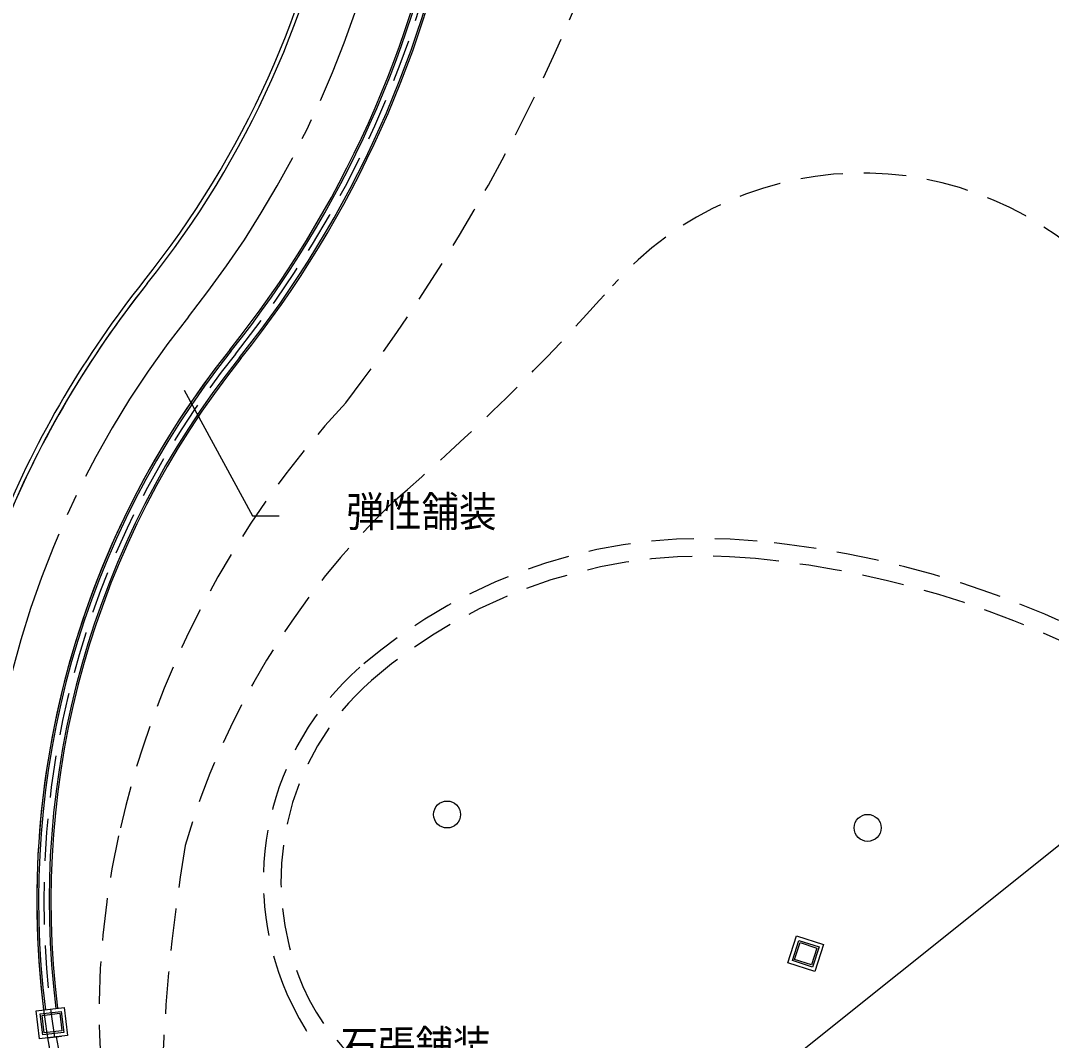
# Model space of a CAD drawing. Units: millimetres on the paper. Extents: x -203 to 197, y -122 to 155.
# Drawn here: x -101.07 to -52.37, y 11.45 to 59.62 of the extents above; entities that cross this region are included whole.
import ezdxf
from ezdxf.enums import TextEntityAlignment as Align

# ---------------------------------------------------------------- set-up
doc = ezdxf.new("R2010")
doc.units = ezdxf.units.MM
doc.linetypes.add('CHAIN2', pattern=[12, 9, -1, 1, -1])
doc.linetypes.add('DASHED2', pattern=[3, 2, -1])
for name, color, linetype in [('0-1_S-街区', 7, 'Continuous'), ('0-6_D-STR-1-計線1_計画', 7, 'Continuous'), ('0-7_D-STR-3-計線3_施設', 7, 'Continuous'), ('0-A_D-STR-BMK-CLINE', 7, 'CHAIN2'), ('0-C_D-STR-DIM-5コンタ', 7, 'DASHED2'), ('0-D_D-STR-2-計線2_補助', 7, 'Continuous'), ('0-E_D-STR-5-1排水', 7, 'Continuous'), ('1-0_D-DCR-2-ハッチ', 7, 'Continuous'), ('1-4_D-STR-5-2排水-ＣＬ', 7, 'DASHED2'), ('1-5_D-STR-HTXT-舗装', 7, 'Continuous')]:
    doc.layers.add(name, color=color, linetype=linetype)
doc.styles.add('ＭＳ ゴシック', font='')
doc.styles.get('ＭＳ ゴシック').set_extended_font_data('MS Gothic')

msp = doc.modelspace()

# ---------------------------------------------------------------- linework, layer by layer
at = {"layer": '0-1_S-街区'}
msp.add_lwpolyline([(-113.13, 109.63), (-116.256, 75.312), (-115.278, 58.487), (-117.546, 33.59), (-121.926, 13.069), (-121.975, 12.533), (-68.302, 7.644), (10.298, 70.503), (10.274, 123.168)], dxfattribs=at)
at = {"layer": '0-6_D-STR-1-計線1_計画'}
msp.add_line((-99.384, 11.619), (-99.798, 11.57), dxfattribs=at)
for centre, radius, start, end in [((-130.238, 75.293), 45, 321.3594, 350.1981), ((-130.238, 75.293), 50, 321.3594, 350.1981), ((-58.639, 18.054), 46.667, 141.3594, 311.5962), ((-58.639, 18.054), 46.667, 141.3594, 157.6807), ((-58.639, 18.054), 41.667, 141.3594, 187.118), ((-58.639, 18.054), 41.25, 188.9741, 211.5251)]:
    msp.add_arc(centre, radius, start, end, dxfattribs=at)
at = {"layer": '0-7_D-STR-3-計線3_施設'}
msp.add_arc((-58.639, 18.054), 41.667, 188.952, 192.8633, dxfattribs=at)
at = {"layer": '0-A_D-STR-BMK-CLINE'}
for centre, radius, start, end in [((-130.238, 75.293), 47.5, 321.3594, 350.1981), ((-58.639, 18.054), 44.167, 141.3594, 336.3279)]:
    msp.add_arc(centre, radius, start, end, dxfattribs=at)
at = {"layer": '0-C_D-STR-DIM-5コンタ'}
for centre, radius, start, end in [((-153.945, 93.638), 85.833, 322.65553, 337.2536), ((-61.308, 36.682), 15.735, 38.738, 138.5918), ((-151.243, 116.092), 104.242, 310.54041, 318.55109), ((-53.592, 11.664), 43.884, 137.0394, 167.5661), ((-57.936, 10.34), 36.837, 133.9181, 163.7434), ((-68.731, 10.239), 24.919, 84.3251, 130.902), ((-70.578, -10.267), 45.507, 28.1533, 84.564), ((-68.731, 10.239), 24.086, 84.3218, 130.8942), ((-70.638, -10.462), 44.874, 33.2976, 84.5148), ((-76.184, 19), 13.418, 131.3454, 203.4778), ((-76.184, 19), 12.585, 131.3599, 203.443), ((-58.541, 12.729), 38.821, 167.5281, 204.7349), ((-10.174, 6.846), 84.264, 170.57041, 187.06142), ((-71.703, 21.318), 18.454, 204.5344, 237.0574), ((-78.748, 17.865), 9.78, 203.3158, 266.6035)]:
    msp.add_arc(centre, radius, start, end, dxfattribs=at)
at = {"layer": '0-D_D-STR-2-計線2_補助'}
for centre, radius, start, end in [((-130.238, 75.293), 44.8, 321.3594, 350.1981), ((-58.639, 18.054), 46.867, 141.3594, 157.6807)]:
    msp.add_arc(centre, radius, start, end, dxfattribs=at)
at = {"layer": '0-E_D-STR-5-1排水'}
msp.add_line((-99.798, 11.57), (-99.136, 11.649), dxfattribs=at)
for points in [[(-63.139, 15.973), (-63.55, 14.705), (-64.818, 15.116), (-64.407, 16.384)], [(-63.349, 15.866), (-63.657, 14.915), (-64.608, 15.223), (-64.3, 16.174)], [(-99.007, 13.007), (-98.849, 11.683), (-100.174, 11.525), (-100.331, 12.85)], [(-99.152, 12.821), (-99.035, 11.828), (-100.028, 11.711), (-100.145, 12.704)]]:
    msp.add_lwpolyline(points, close=True, dxfattribs=at)
at = {"layer": '0-E_D-STR-5-1排水', "linetype": 'DASHED2'}
for points in [[(-63.454, 15.813), (-63.71, 15.02), (-64.503, 15.277), (-64.246, 16.069)], [(-99.225, 12.729), (-99.127, 11.901), (-99.955, 11.803), (-100.053, 12.631)]]:
    msp.add_lwpolyline(points, close=True, dxfattribs=at)
at = {"layer": '0-E_D-STR-5-1排水'}
for centre in [(-80.92, 22.119), (-61.054, 21.489)]:
    msp.add_circle(centre, 0.637, dxfattribs=at)
for centre, radius, start, end in [((-130.238, 75.293), 50, 321.3594, 350.1981), ((-130.238, 75.293), 50.083, 321.3594, 350.1981), ((-130.238, 75.293), 50.583, 321.3594, 350.1981), ((-130.238, 75.293), 50.667, 321.3594, 350.1981), ((-58.639, 18.054), 41.667, 141.3594, 187.118), ((-58.639, 18.054), 41.583, 141.3594, 187.1187), ((-58.639, 18.054), 41.083, 141.3594, 187.123), ((-58.639, 18.054), 41, 141.3594, 187.1237)]:
    msp.add_arc(centre, radius, start, end, dxfattribs=at)
at = {"layer": '1-0_D-DCR-2-ハッチ'}
for centre, radius, start, end in [((-130.238, 75.293), 45, 321.3594, 350.1981), ((-130.238, 75.293), 50, 321.3594, 350.1981), ((-58.639, 18.054), 46.667, 141.3594, 157.6807), ((-58.639, 18.054), 41.667, 141.3594, 191.0295)]:
    msp.add_arc(centre, radius, start, end, dxfattribs=at)
at = {"layer": '1-4_D-STR-5-2排水-ＣＬ'}
for centre, radius, start, end in [((-130.238, 75.293), 50.333, 321.3594, 350.1981), ((-58.639, 18.054), 41.333, 141.3594, 188.9697)]:
    msp.add_arc(centre, radius, start, end, dxfattribs=at)
at = {"layer": '1-5_D-STR-HTXT-舗装'}
msp.add_lwpolyline([(-93.342, 42.169), (-90.108, 36.231), (-88.858, 36.231)], dxfattribs=at)

# ---------------------------------------------------------------- texts
at = {"layer": '1-5_D-STR-HTXT-舗装', "color": 4, "style": 'ＭＳ ゴシック', "width": 0.9}
for s, p in [('弾性舗装', (-85.668, 35.274)), ('石張舗装', (-85.95, 10.06))]:
    msp.add_text(s, height=1.442, dxfattribs=at).set_placement(p, align=Align.BOTTOM_LEFT)

doc.saveas('drawing.dxf')
